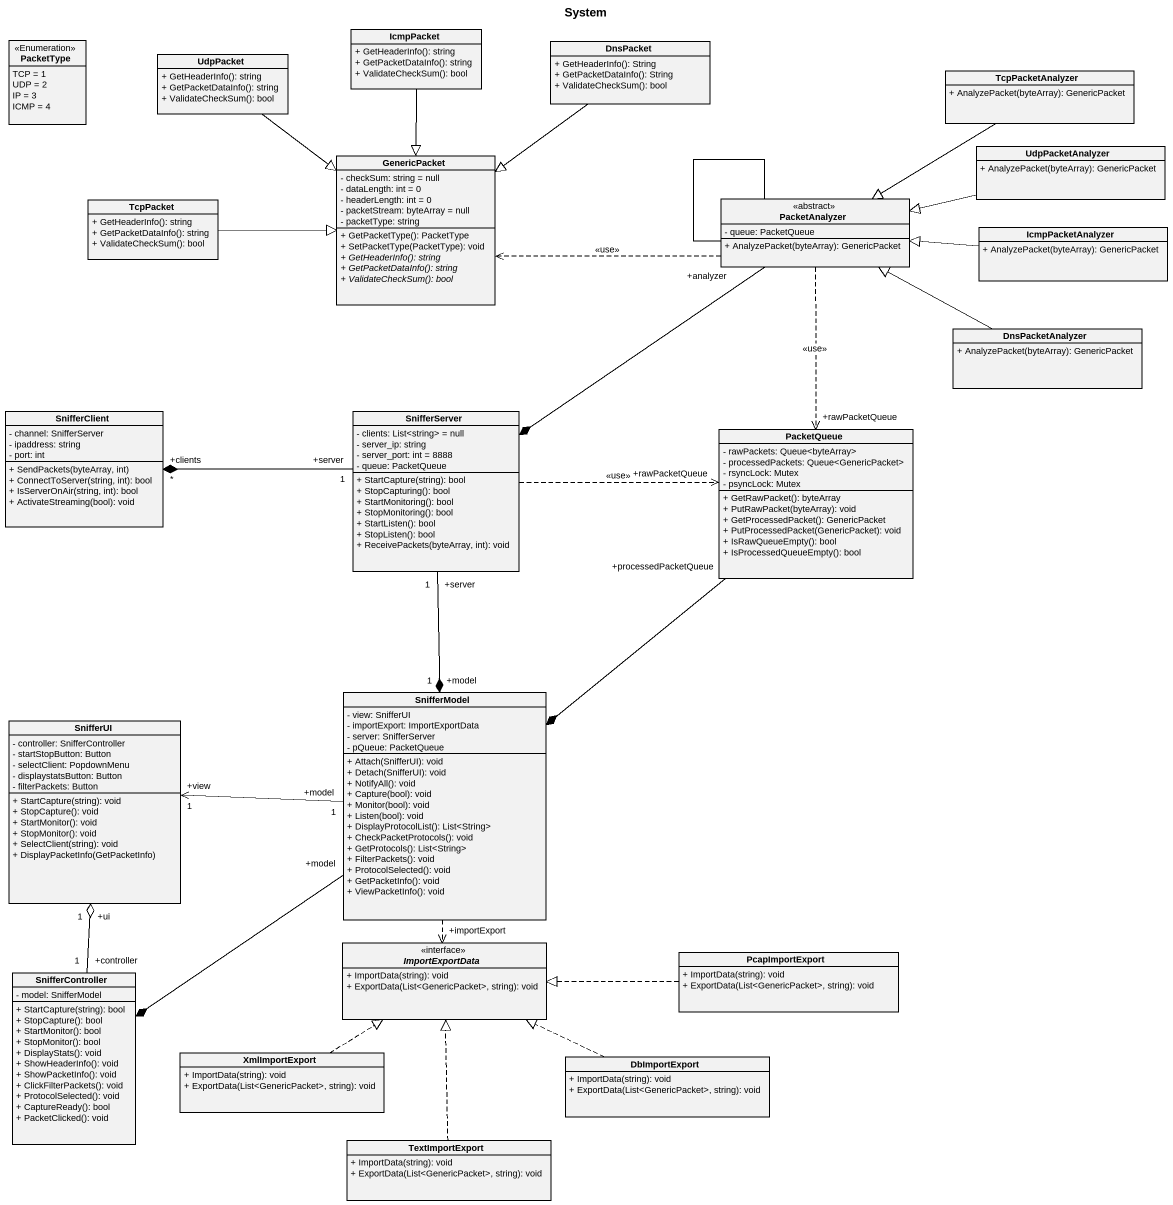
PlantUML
@startuml
title System
hide circle
hide empty members
skinparam classAttributeIconSize 0
enum PacketType <<Enumeration>> {
  TCP = 1
  UDP = 2
  IP = 3
  ICMP = 4
}
class IcmpPacket {
  + GetHeaderInfo(): string
  + GetPacketDataInfo(): string
  + ValidateCheckSum(): bool
}
class DnsPacket {
  + GetHeaderInfo(): String
  + GetPacketDataInfo(): String
  + ValidateCheckSum(): bool
}
class UdpPacket {
  + GetHeaderInfo(): string
  + GetPacketDataInfo(): string
  + ValidateCheckSum(): bool
}
class TcpPacketAnalyzer {
  + AnalyzePacket(byteArray): GenericPacket
}
class GenericPacket {
  - checkSum: string = null
  - dataLength: int = 0
  - headerLength: int = 0
  - packetStream: byteArray = null
  - packetType: string
  + GetPacketType(): PacketType
  + SetPacketType(PacketType): void
  {abstract} + GetHeaderInfo(): string
  {abstract} + GetPacketDataInfo(): string
  {abstract} + ValidateCheckSum(): bool
}
class UdpPacketAnalyzer {
  + AnalyzePacket(byteArray): GenericPacket
}
class TcpPacket {
  + GetHeaderInfo(): string
  + GetPacketDataInfo(): string
  + ValidateCheckSum(): bool
}
class PacketAnalyzer <<abstract>> {
  - queue: PacketQueue
  + AnalyzePacket(byteArray): GenericPacket
}
class IcmpPacketAnalyzer {
  + AnalyzePacket(byteArray): GenericPacket
}
class DnsPacketAnalyzer {
  + AnalyzePacket(byteArray): GenericPacket
}
class SnifferClient {
  - channel: SnifferServer
  - ipaddress: string
  - port: int
  + SendPackets(byteArray, int)
  + ConnectToServer(string, int): bool
  + IsServerOnAir(string, int): bool
  + ActivateStreaming(bool): void
}
class SnifferServer {
  - clients: List<string> = null
  - server_ip: string
  - server_port: int = 8888
  - queue: PacketQueue
  + StartCapture(string): bool
  + StopCapturing(): bool
  + StartMonitoring(): bool
  + StopMonitoring(): bool
  + StartListen(): bool
  + StopListen(): bool
  + ReceivePackets(byteArray, int): void
}
class PacketQueue {
  - rawPackets: Queue<byteArray>
  - processedPackets: Queue<GenericPacket>
  - rsyncLock: Mutex
  - psyncLock: Mutex
  + GetRawPacket(): byteArray
  + PutRawPacket(byteArray): void
  + GetProcessedPacket(): GenericPacket
  + PutProcessedPacket(GenericPacket): void
  + IsRawQueueEmpty(): bool
  + IsProcessedQueueEmpty(): bool
}
class SnifferModel {
  - view: SnifferUI
  - importExport: ImportExportData
  - server: SnifferServer
  - pQueue: PacketQueue
  + Attach(SnifferUI): void
  + Detach(SnifferUI): void
  + NotifyAll(): void
  + Capture(bool): void
  + Monitor(bool): void
  + Listen(bool): void
  + DisplayProtocolList(): List<String>
  + CheckPacketProtocols(): void
  + GetProtocols(): List<String>
  + FilterPackets(): void
  + ProtocolSelected(): void
  + GetPacketInfo(): void
  + ViewPacketInfo(): void
}
class SnifferUI {
  - controller: SnifferController
  - startStopButton: Button
  - selectClient: PopdownMenu
  - displaystatsButton: Button
  - filterPackets: Button
  + StartCapture(string): void
  + StopCapture(): void
  + StartMonitor(): void
  + StopMonitor(): void
  + SelectClient(string): void
  + DisplayPacketInfo(GetPacketInfo)
}
class SnifferController {
  - model: SnifferModel
  + StartCapture(string): bool
  + StopCapture(): bool
  + StartMonitor(): bool
  + StopMonitor(): bool
  + DisplayStats(): void
  + ShowHeaderInfo(): void
  + ShowPacketInfo(): void
  + ClickFilterPackets(): void
  + ProtocolSelected(): void
  + CaptureReady(): bool
  + PacketClicked(): void
}
interface ImportExportData {
  + ImportData(string): void
  + ExportData(List<GenericPacket>, string): void
}
class PcapImportExport {
  + ImportData(string): void
  + ExportData(List<GenericPacket>, string): void
}
class XmlImportExport {
  + ImportData(string): void
  + ExportData(List<GenericPacket>, string): void
}
class DbImportExport {
  + ImportData(string): void
  + ExportData(List<GenericPacket>, string): void
}
class TextImportExport {
  + ImportData(string): void
  + ExportData(List<GenericPacket>, string): void
}
IcmpPacket --|> GenericPacket
DnsPacket --|> GenericPacket
UdpPacket --|> GenericPacket
TcpPacketAnalyzer --|> PacketAnalyzer
UdpPacketAnalyzer -left-|> PacketAnalyzer
TcpPacket -right-|> GenericPacket
PacketAnalyzer .left.> GenericPacket : <<use>>
PacketAnalyzer -- PacketAnalyzer
PacketAnalyzer "+analyzer" --* SnifferServer
PacketAnalyzer ..> "+rawPacketQueue" PacketQueue : <<use>>
IcmpPacketAnalyzer -left-|> PacketAnalyzer
DnsPacketAnalyzer -left-|> PacketAnalyzer
SnifferServer "+server\n1" -left-* "+clients\n*" SnifferClient
SnifferServer .right.> "+rawPacketQueue" PacketQueue : <<use>>
SnifferServer "+server\n1" --* "+model\n1" SnifferModel
PacketQueue "+processedPacketQueue" --* SnifferModel
SnifferModel "+model\n1" -left-> "+view\n1" SnifferUI
SnifferModel "+model" --* SnifferController
SnifferModel ..> "+importExport" ImportExportData
SnifferController "+controller\n1" -up-o "+ui\n1" SnifferUI
PcapImportExport .left.|> ImportExportData
XmlImportExport .up.|> ImportExportData
DbImportExport .left.|> ImportExportData
TextImportExport .up.|> ImportExportData
@enduml
